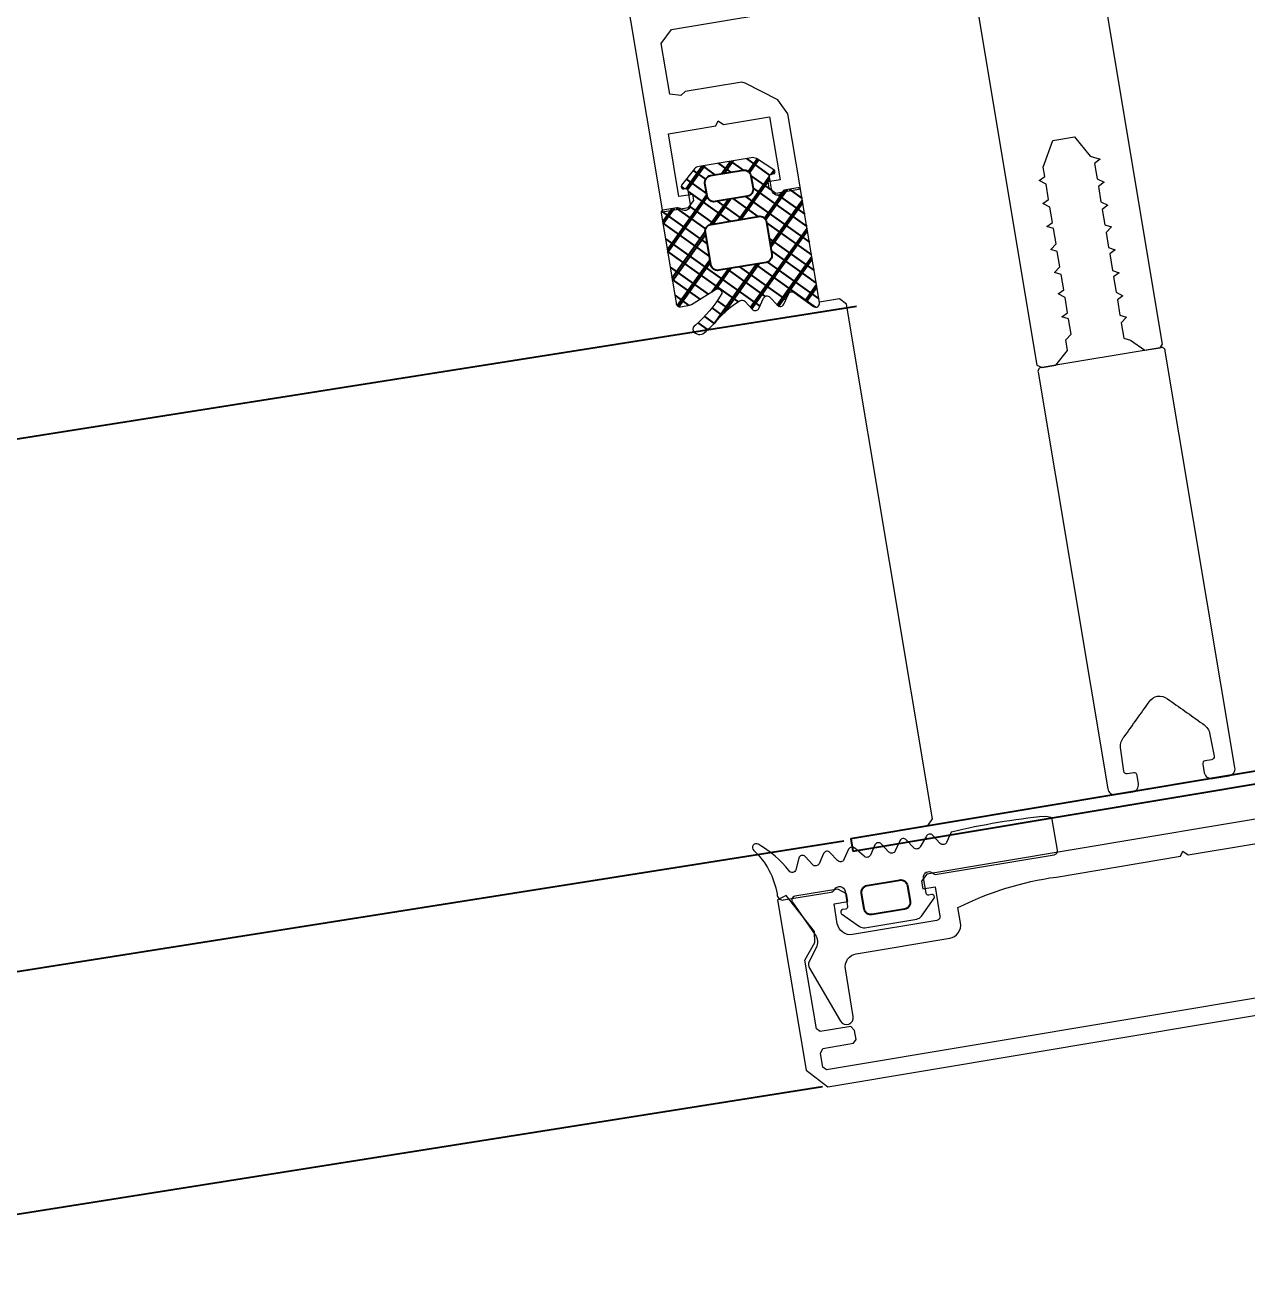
# Model space of a CAD drawing. Header units: millimetres. Extents: x -222892 to 671268, y 0 to 135099.
# Drawn here: x -59679.4 to -59583.5, y 106262.9 to 106361.4 of the extents above; entities that cross this region are included whole.
import ezdxf
from ezdxf import colors
from ezdxf.entities.mleader import LeaderData, LeaderLine
from ezdxf.math import Vec2, Vec3

# ---------------------------------------------------------------- set-up
doc = ezdxf.new("R2010")
doc.units = ezdxf.units.MM
for name, color, linetype in [('_TEXT', 7, 'Continuous'), ('АР_новое окно', 155, 'Continuous'), ('АР_Сущ Несущая стена', 216, 'Continuous')]:
    doc.layers.add(name, color=color, linetype=linetype)
doc.layers.add('АР_Окна', color=4, linetype='Continuous', lineweight=5)
doc.styles.add('ISOCPEUR', font='isocpeur.ttf', dxfattribs={"width": 0.85})

# ---------------------------------------------------------------- blocks, each defined once
blk = doc.blocks.new('стойка витр.')
h = blk.add_hatch()
h.set_pattern_fill('ANSI37', scale=0.5, angle=-69.23283665521843)
h.set_pattern_definition([(335.7671633447816, (-69115.31625940584, 318510.9409690977), (0.6515825639889636, 1.447617495164233), []), (65.76716334478155, (-69115.31625940584, 318510.9409690977), (-1.447617495164233, 0.6515825639889636), [])])
edge = h.paths.add_edge_path()
edge.add_line((-22.69442369043827, 14.13646889062511), (-23.03581465108437, 15.03674084689555))
edge.add_arc((-23.43472203482704, 14.88552442783714), 0.426606969231953, 20.76054121617168, 72.29995807937499)
edge.add_arc((-23.17519432072194, 15.69843630689562), 0.4267278803337561, 110.7639791014305, 252.28796188313498, ccw=False)
edge.add_line((-23.32647754022037, 16.09744767434313), (-22.30045238576713, 16.48652534212306))
edge.add_arc((-22.23557122191811, 16.31559297980009), 0.1828317202011609, 20.74895968860318, 110.7853670150393, ccw=False)
edge.add_line((-22.06459766681655, 16.38036551539699), (-22.02136925791274, 16.26636916297139))
edge.add_arc((-21.85036169383434, 16.33121481389334), 0.1828894349477776, 200.7666051414026, 335.7779732891441)
edge.add_line((-21.68357339510112, 16.25618009645405), (-21.08991230116226, 17.78525728297245))
edge.add_arc((-21.70321396183568, 17.95657679537892), 0.6367804192309714, 344.3928406199507, 381.7248777476984)
edge.add_line((-21.1116628201562, 18.19228116337763), (-22.58147269752226, 22.06827310883818))
edge.add_arc((-23.18057156739388, 21.852472630542), 0.6367804192296693, 19.80944894391843, 57.14148607166609)
edge.add_line((-22.83507592984824, 22.38737642259366), (-24.29334917705273, 23.13834224954917))
edge.add_arc((-24.36844682475663, 22.97158227615987), 0.1828894349476184, 65.75635339884347, 200.7677215648203)
edge.add_line((-24.53945312526776, 22.90673329312267), (-24.49622471639304, 22.79273694081348))
edge.add_arc((-24.66715707872659, 22.7278557770023), 0.1828317201976129, -69.25104032206309, 20.78536700277641, ccw=False)
edge.add_line((-24.60238454316277, 22.55688222189201), (-25.62840969761601, 22.16780455411208))
edge.add_arc((-25.77973726672901, 22.56679910380675), 0.4267278803402734, 149.2463648073436, 290.7703475895543, ccw=False)
edge.add_arc((-26.51302534269302, 23.00322659508151), 0.4266069692186295, 329.2343686070108, 380.7737854734352)
edge.add_line((-26.11415292418678, 23.1545352198882), (-26.50320860397187, 24.18050239048171))
edge.add_arc((-26.6741821590871, 24.11572985494814), 0.1828317201915107, 20.74895966852365, 110.7853670116034)
edge.add_line((-26.73906332292245, 24.28666221726598), (-33.46508004333009, 21.73609814226074))
edge.add_arc((-33.37260125833668, 21.44478009969028), 0.3056444463767395, 107.6120180140902, 200.6882886899978)
edge.add_line((-33.6585366082727, 21.33680091994756), (-33.39916615508264, 20.65282280623796))
edge.add_arc((-33.11489203283651, 20.76049792175978), 0.3039830703862393, 200.7452912846324, 225.8123610097134)
edge.add_line((-33.32677140043234, 20.54252351805917), (-31.79381202385412, 18.90709041146329))
edge.add_arc((-32.0063560722166, 18.68866847666476), 0.3047673113958362, -108.86283880448178, 45.781400895661875, ccw=False)
edge.add_arc((-28.70749382052437, 27.75544220980088), 9.952967568180252, 231.9543329511108, 250.0411665169116, ccw=False)
edge.add_arc((-35.13741779119496, 19.64784166335459), 0.4002801790554734, 42.30928712460122, 119.2250395725891)
edge.add_arc((-34.91139847875967, 19.56672148584141), 0.6024183835395109, 134.3950067436913, 228.6478049676944)
edge.add_arc((-28.53884731806517, 27.80771469972205), 11.01872594929672, 232.0873456721725, 240.8889416158169)
edge.add_arc((-36.88860151399224, 12.8729826853881), 6.091684827127049, 40.75890454826748, 60.61437004968877, ccw=False)
edge.add_arc((-32.50226594848368, 16.64775385941913), 0.3047655738188228, -34.89587558046088, 41.60271899476669, ccw=False)
edge.add_line((-32.25229934006347, 16.47340148731018), (-32.76342180219945, 15.75802363698313))
edge.add_arc((-32.51342051808022, 15.58368567090239), 0.3047857747310843, 145.1100748179471, 256.4242518685471)
edge.add_line((-32.58496309185284, 15.28741547561367), (-31.72801335877739, 15.09082250765641))
edge.add_arc((-31.79955593254474, 14.79455231235153), 0.3047857747455557, -34.88992517811971, 76.42425187022229, ccw=False)
edge.add_line((-31.54955464840168, 14.62021434627968), (-32.06065512256464, 13.90477851201285))
edge.add_arc((-31.81065383841726, 13.73044054594722), 0.304785774745541, 145.1100748233031, 256.4242518693868)
edge.add_line((-31.88219641218893, 13.4341703506434), (-31.02524667911348, 13.23757738269342))
edge.add_arc((-31.09682011228135, 12.94126594878393), 0.3048331054871362, -24.2246592297883, 76.42043308581259, ccw=False)
edge.add_line((-30.81882951050648, 12.81618818287097), (-31.59985344059533, 11.12048939903616))
edge.add_arc((-31.32187980059053, 10.99539431777895), 0.3048247429134716, 155.7710645559098, 290.7402899417831)
edge.add_line((-31.21393143609748, 10.71032366952568), (-22.80062470957637, 13.90072279884771))
edge.add_arc((-22.86539724513609, 14.07169635396312), 0.1828317202009504, 290.7489596761703, 380.7489600455551)
edge = h.paths.add_edge_path(flags=16)
edge.add_line((-23.10434971895302, 21.04022295145114), (-22.19142218885827, 18.63276889372355))
edge.add_arc((-22.69773797682865, 18.4407695405971), 0.5414973949605305, -69.23283665472542, 20.767163345274582, ccw=False)
edge.add_line((-22.5057386237022, 17.93445375262672), (-23.43116100440966, 17.58352553217992))
edge.add_arc((-23.62316035752519, 18.08984132014666), 0.5414973949532591, 200.7671633443313, 290.7671633443313, ccw=False)
edge.add_line((-24.12947614549194, 17.89784196703113), (-25.04240367558668, 20.30529602475872))
edge.add_arc((-24.53608788761267, 20.4972953778888), 0.541497394965222, 110.76716334549809, 200.7671633454981, ccw=False)
edge.add_line((-24.72808724074275, 21.00361116586282), (-23.80266486003529, 21.35453938630963))
edge.add_arc((-23.6106655069234, 20.84822359833925), 0.5414973949553709, 20.767163343835023, 110.767163343835, ccw=False)
edge = h.paths.add_edge_path(flags=16)
edge.add_line((-26.85119390953332, 20.26120087689196), (-25.51269974335446, 16.73149769075098))
edge.add_arc((-26.01901553132848, 16.5394983376209), 0.541497394965222, -69.23283665450191, 20.76716334549809, ccw=False)
edge.add_line((-25.82701617819839, 16.03318254964688), (-28.23444912247942, 15.12026302596496))
edge.add_arc((-28.4264484756095, 15.62657881394625), 0.5414973949720253, 200.7671633452251, 290.76716334522513, ccw=False)
edge.add_line((-28.9327642635908, 15.43457946081617), (-30.27125842979876, 18.96428264696442))
edge.add_arc((-29.76494264181383, 19.15628200007632), 0.5414973949689773, 110.76716334328901, 200.767163343289, ccw=False)
edge.add_line((-29.95694199492573, 19.66259778806125), (-27.5495090506447, 20.57551731175045))
edge.add_arc((-27.35750969751825, 20.06920152376551), 0.541497394974137, 20.767163344728715, 110.76716334472869, ccw=False)
at = {"lineweight": 0, "ltscale": 100, "transparency": 33554687}
for points in [[(65.92687011216185, 59.2824299609274), (-26.6419368966599, 24.17953274302999), (-25.90703195796232, 22.24153677027789), (-25.27813291337225, 21.95846499659092), (-24.82208952034125, 22.13140062004823), (-25.21116718812846, 23.15742577453057), (-20.53714279274573, 24.92985650197079), (-19.19699615391437, 21.39579562939616), (-18.76855027934653, 21.29748815141647), (-18.98085410959902, 20.82581386800302), (-17.68393587967148, 17.40574934773758), (-22.35796027505421, 15.63331862029736), (-22.70380953396671, 16.54534742246324), (-23.1598529269977, 16.37241179900593), (-23.44292470067739, 15.74351275440858), (-22.75122618288151, 13.91945515007683), (-17.16517298531835, 16.03773513642955), (-16.24131551088067, 17.04008095841709), (-15.46667035139399, 19.81128934778826), (-15.4391308168415, 20.08251046122314), (-17.03864790883381, 24.30054944750736), (-17.39634782800567, 24.5561396704943), (-17.47095398549573, 25.44057095424068), (-13.70890040838276, 26.86717441076325), (-12.4510803312005, 26.30097287951503), (-4.305940852005733, 4.821667629301373)], [(-4.8720624113339, 3.563811556159635), (-32.68827406296623, -6.984337978748954), (-32.78663952485658, -7.412805841304362), (-32.39756185706938, -8.438830995786702), (-31.09647737510386, -9.118948907402228), (-30.2985029091069, -8.81635004535201), (-29.78357822878752, -9.142708211846184), (-28.64349873815081, -8.710380147196702), (-28.58844165704795, -8.16787993638718), (-28.18751332900138, -8.537466511741513), (-27.04754980615689, -8.105182423096267), (-26.87849637278123, -7.51945380341931), (-26.47751006082399, -7.889018390778801), (-25.33748855406884, -7.456712314131437), (-25.28243147299509, -6.914212103321915), (-24.7675067926466, -7.240570269808813), (-23.62748528589145, -6.808264193168725), (-23.5724282048177, -6.265763982351928), (-23.05744554058765, -6.592100160843984), (-21.91748201774317, -6.159816072198737), (-21.86242493664031, -5.617315861389216), (-21.46149660859373, -5.986902436743549), (-20.32147510183859, -5.554596360096184), (-20.15236368455226, -4.968845752424386), (-19.75143535650568, -5.338432327778719), (-18.6114718336612, -4.906148239133472), (-18.44241840028553, -4.320419619456516), (-18.0414320883574, -4.689984206808731), (-17.35739599072258, -4.430591765623831), (-15.14439867439796, -4.764904394331097), (-14.53915697429329, -6.360969294146344), (-15.78927863537683, -7.87813783652382), (-15.87193323494284, -8.691881148712127), (-16.27286156296032, -8.322294573416002), (-17.41288306971546, -8.754600650063367), (-17.58193650312023, -9.340329269682115), (-17.9828648311377, -8.97074269438599), (-19.12288633789285, -9.403048771026079), (-19.29193977129762, -9.988777390644827), (-19.69292608322576, -9.61921280335082), (-20.83288960607024, -10.05149689199607), (-20.8879466871731, -10.59399710274738), (-21.40287136749248, -10.26763893631141), (-22.54295085812919, -10.6999670009609), (-22.59800793926115, -11.24246721171221), (-22.99893626727862, -10.87288063641608), (-24.25289614239591, -11.34839313392149), (-24.30795322352787, -11.89089334468008), (-24.70893953545601, -11.52132875738607), (-25.84896104221116, -11.95363483402616), (-26.01801447558682, -12.53936345364491), (-26.4189428036334, -12.16977687834878), (-27.55896431035944, -12.60208295499615), (-27.61402139149141, -13.14458316574746), (-28.12900405569235, -12.81824698731361), (-29.26896757853683, -13.25053107595886), (-29.32402465966879, -13.79303128671745), (-29.89022619093885, -15.05085136390699), (-29.45792011427693, -16.19087287064031), (-29.14341260807123, -16.33238676948531), (-1.327200956468005, -5.784237234569446)], [(-69.8438361948356, -5.633594956780144), (-69.21493715024553, -5.916666730459838), (-30.90838462579995, 8.609511357899464), (-30.62531285212026, 9.238410402496811), (-31.1873041553481, 10.72042096611403)], [(-68.58632373265573, -58.46540642052423), (-90.15068845250062, -1.598661102303595), (-90.00917455367744, -1.284153596119722), (-88.98317839115043, -0.8950869223335758), (-88.55468153662514, -0.9934413902010419), (-87.69009137133253, -3.273426419786119), (-87.37564184903749, -3.414962306625966), (-86.69163474338711, -3.155580859434849), (-86.43607351230457, -2.797891934278596), (-87.30066367759719, -0.5179069046935183), (-87.1591497787449, -0.2033993985096458), (-82.02911098225741, 1.741955958394101), (-80.54324021661887, 1.262233232868311), (-79.70200834979187, 1.450846736610401), (-77.34320693471818, 4.170836259007046), (-77.83057009245385, 4.768357554989052), (-90.48468705118285, -0.0301937209587777), (-91.4479567084054, -1.960141251613095), (-69.79711318280897, -59.05493725829001)]]:
    blk.add_lwpolyline(points, dxfattribs=at)
at = {"color": 7, "lineweight": 0, "ltscale": 100, "transparency": 33554687}
for points in [[(-22.69442369043827, 14.13646889062511), (-23.03581465108437, 15.03674084689555, 0.2287523810762611), (-23.30501911480678, 15.29193636016134, -0.7101639231358212), (-23.32647754022037, 16.09744767434313), (-22.30045238576713, 16.48652534212306, -0.4143996870914876), (-22.06459766681655, 16.38036551539699), (-22.02136925791274, 16.26636916297139, 0.6682503890445888), (-21.68357339510112, 16.25618009645405), (-21.08991230116226, 17.78525728297245, 0.1643479059441302), (-21.1116628201562, 18.19228116337763), (-22.58147269752226, 22.06827310883818, 0.1643479059441302), (-22.83507592984824, 22.38737642259366), (-24.29334917705273, 23.13834224954917, 0.6682503891596868), (-24.53945312526776, 22.90673329312267), (-24.49622471639304, 22.79273694081348, -0.4143996870833266), (-24.60238454316277, 22.55688222189201), (-25.62840969761601, 22.16780455411208, -0.7101639231391418), (-26.14645609946456, 22.78500538597291, 0.2287523810910513), (-26.11415292418678, 23.1545352198882), (-26.50320860397187, 24.18050239048171, 0.4143996871765861), (-26.73906332292245, 24.28666221726598), (-33.46508004333009, 21.73609814226074, 0.4300281847644905), (-33.6585366082727, 21.33680091994756), (-33.39916615508264, 20.65282280623796, 0.1098139781175365), (-33.32677140043234, 20.54252351805917), (-31.79381202385412, 18.90709041146329, -0.8000358277039689), (-32.10488848172827, 18.40026861818478, -0.07908294790216032), (-34.84140179419774, 19.91728321780829, 0.3488032577412263), (-35.33285102594527, 19.99716969329165, 0.4361245879823007), (-35.30940773655311, 19.11450854978466, 0.03842309887939363), (-33.89950172111276, 18.18089248692559, -0.08685322061285544), (-32.2743724368047, 16.85010652759956, -0.3467629046601076), (-32.25229934006347, 16.47340148731018), (-32.76342180219945, 15.75802363698313, 0.5278770357902526), (-32.58496309185284, 15.28741547561367), (-31.72801335877739, 15.09082250765641, -0.5278770357776507), (-31.54955464840168, 14.62021434627968), (-32.06065512256464, 13.90477851201285, 0.5278770357650493), (-31.88219641218893, 13.4341703506434), (-31.02524667911348, 13.23757738269342, -0.4697389635461835), (-30.81882951050648, 12.81618818287097), (-31.59985344059533, 11.12048939903616, 0.667984424932516), (-31.21393143609748, 10.71032366952568), (-22.80062470957637, 13.90072279884771, 0.4142135642613711)], [(-74.06369480097783, 3.308391450875206, 0.5779496213016146), (-74.28822709678207, 3.786457927264564), (-75.21591578132939, 3.825837128097191, -0.615333828900983), (-75.41972296024323, 4.330405631961185, 0.1014034095220688), (-73.83454927545972, 7.11715754520992, 0.8870851218243345), (-74.38353605600423, 7.372048574252403, -0.1649969122064492), (-77.37516639285604, 4.905523520799761), (-77.48916274512885, 4.862295111939602, 0.4143043114941015), (-77.73690205768798, 4.311953389369592), (-76.39677740688785, 0.7779505007420084, 0.2286961432583318), (-76.12757003956358, 0.5227576163306367, -0.3190489133936659), (-75.8308042481076, 0.1276532846095506, -0.3190018552396916), (-76.10608007785049, -0.2827473570214352), (-77.2460725926212, -0.7150424396677408, -0.4143996870833266), (-77.48192731157178, -0.6088826129343943), (-77.5683841292921, -0.380889908366953, 0.6683385997492722), (-77.90615079682902, -0.370689789611788), (-78.61388821495348, -1.942959389103635, 0.1988829373258806), (-78.62659800215624, -2.362689632165711), (-77.15678812476108, -6.238681577618991, 0.1988829373551211), (-76.86896414318471, -6.544446800158767), (-75.29665854779887, -7.25210424636316, 0.6683385997492723), (-75.05058378231479, -7.020506375207333), (-75.13704060006421, -6.792513670639892, -0.4143996870833266), (-75.03088077326538, -6.556658951718418), (-73.89088825849467, -6.124363869072113, -0.7102015621310012), (-73.37286607688293, -6.741579856578028, 0.2286961432583318), (-73.40517316877958, -7.111109647914418), (-70.10181337440736, -15.82230158713355, 0.414362099440266), (-69.70872084749863, -15.99923473002855), (-67.42870682594366, -15.13463357074215, 0.1511707915363169), (-67.28675684856717, -15.02397433044825), (-67.28408048482379, -14.56993261339812, 0.03540799054371244), (-69.94453478069045, -7.554127657436766), (-70.80145552181057, -7.357523695485725, -0.527867958552825), (-70.9799117797229, -6.88692200143123), (-70.46881830951315, -6.171555145097955, 0.5278679585528249), (-70.64727456742548, -5.700953451043461), (-71.54744570542243, -5.39029515288712, -0.527867958552825), (-71.72590196330566, -4.91969345882535), (-71.21480849309592, -4.20432660249935, 0.5278679585528249), (-71.39326475097914, -3.733724908495788), (-72.25018549209926, -3.537120946544746, -0.527867958552825), (-72.4286417500116, -3.066519252482976), (-71.91757026780397, -2.351094412268139, 0.5278679585717272), (-72.0960265256872, -1.880492718206369), (-72.95294726680731, -1.683888756255328, -0.5278679585717273), (-73.13140352474875, -1.213287062200834), (-72.66353846338461, -0.3839238536165794, 0.5278679585528249), (-72.84199472126784, 0.08667784044519067), (-73.69893745039008, 0.2833397862850688, -0.5278679585717273), (-73.8773937083024, 0.753941480339563), (-73.36630023809266, 1.469308336665563, 0.5278679585717272), (-73.5447564960632, 1.939910030763713), (-74.40167723721243, 2.136513992714754, -0.5278679585528251), (-74.58013349509565, 2.607115686776524)]]:
    blk.add_lwpolyline(points, format="xyb", close=True, dxfattribs=at)
for points in [[(-26.73906332292245, 24.28666221726598), (-26.73906332292245, 24.28666221726598)], [(-22.80062470957637, 13.90072279884771), (-22.80062470957637, 13.90072279884771)], [(-72.00534459005576, 0.06645459306309931), (-72.91737339223619, -0.2793946658493951)]]:
    blk.add_lwpolyline(points, dxfattribs=at)
at = {"color": 7}
for points in [[(-23.10434971895302, 21.04022295145114), (-22.19142218885827, 18.63276889372355, -0.414213562373095), (-22.5057386237022, 17.93445375262672), (-23.43116100440966, 17.58352553217992, -0.414213562373095), (-24.12947614549194, 17.89784196703113), (-25.04240367558668, 20.30529602475872, -0.414213562373095), (-24.72808724074275, 21.00361116586282), (-23.80266486003529, 21.35453938630963, -0.414213562373095)], [(-26.85119390953332, 20.26120087689196), (-25.51269974335446, 16.73149769075098, -0.414213562373095), (-25.82701617819839, 16.03318254964688), (-28.23444912247942, 15.12026302596496, -0.414213562373095), (-28.9327642635908, 15.43457946081617), (-30.27125842979876, 18.96428264696442, -0.414213562373095), (-29.95694199492573, 19.66259778806125), (-27.5495090506447, 20.57551731175045, -0.414213562373095)], [(-75.33468511578394, -1.905527627641277), (-74.42175758568919, -4.312981685368868, -0.414213562373095), (-74.73607402053312, -5.011296826465696), (-75.88953189010499, -5.44869808882504, -0.414213562373095), (-76.58784703121637, -5.134381653973833), (-77.50077456128201, -2.726927596246242, -0.414213562373095), (-77.18645812643808, -2.028612455142138), (-76.03300025686622, -1.591211192782794, -0.414213562373095)]]:
    blk.add_lwpolyline(points, format="xyb", close=True, dxfattribs=at)
at = {"lineweight": 0, "ltscale": 100, "transparency": 33554687}
blk.add_lwpolyline([(-59.28629948117305, -43.93455252060812), (-73.55412178576807, -6.30930235532287), (-74.18304982228437, -6.026241575636959), (-74.75303158370662, -6.242383619959583), (-74.40718232482322, -7.154412422125461), (-76.57319999407628, -7.975785172551696, -0.414362099391309), (-76.9662925209559, -7.798852029714908), (-79.34394296052051, -1.52882071842032, -0.4143260923197838), (-78.74236241533072, -0.1922330582674476), (-77.26035185172805, 0.3697582449676702), (-76.87127418394084, -0.6562669095073943), (-76.3012924225186, -0.4401248651847709), (-76.06142006575828, 0.3027815256646136), (-77.27188147796551, 3.494853341355338, 0.5512236456822476), (-77.7769173583074, 3.597680757055059), (-79.92338595120236, 1.349376512123854, -0.2673491356416615), (-80.91622193696094, 1.059369939495809), (-82.0875922003761, 1.397509788286698, 0.2496293600316565), (-82.58705019962508, 1.269536347390385), (-86.19986947378493, -1.925987660470128, 0.8270430078467679), (-85.63532520958688, -2.84412238272489), (-82.10129332900397, -1.503986737930973, -0.4143260923197836), (-80.76472567670862, -2.105611734441482), (-78.12768279598095, -9.059679143334506, 0.4143260923033303), (-76.7911151413573, -9.661304145942267), (-75.65109363460215, -9.228998069294903, -0.08279896819570452), (-71.78454054114991, -16.33338165576424), (-68.2828855071275, -25.56749207813118), (-67.85441064060433, -25.66578856210981), (-68.06674346281216, -26.13747383952432), (-64.60831683766446, -35.257587909633, -0.08279896819570452)], format="xyb", dxfattribs=at)
blk.add_lwpolyline([(-72.91737339223619, -0.2793946658493951), (-54.81141330953687, -48.02608389785019), (-53.89938450735644, -47.68023463893769), (-72.00534459005576, 0.06645459306309931)], close=True)
blk.add_lwpolyline([(-32.39756185706938, -8.438830995786702), (-32.78663952485658, -7.412805841304362, 0.5239329190821609), (-33.2204523376422, -7.186144611914642), (-64.21182667926769, -18.93829823563283, 0.4143255057077639), (-64.53033920991584, -19.64587643784762), (-64.05480472955969, -20.89989428329136, 0.410627156480438), (-63.35370618529851, -21.2207818566676), (-62.72021259606117, -20.98055557451153, 0.4925517741577297), (-62.57218080674647, -20.68314875576471), (-62.75156135272118, -20.21010964907327, -0.4411110715409258), (-62.61002546586678, -19.89566012677096), (-60.83807044223067, -19.28752400128724, -0.2080566110632873), (-59.94503853938659, -19.40384657128016, -1.575399656426527e-05), (-56.87977393603069, -20.78551547546522, -0.4398191101055806), (-56.36006749374792, -22.15601788895583, -1.575399656426528e-05), (-57.73845635901671, -25.2227588602982, -0.2080566110632873), (-58.32981322327396, -25.9019745689875), (-60.05946139091975, -26.62167684709857, -0.4411110715409258), (-60.37391091321479, -26.48014096025872), (-60.5532914591895, -26.00710185356729, 0.4925517741577297), (-60.86130306290579, -25.88263065828505), (-61.49479665214312, -26.12285694043385, 0.410627156480438), (-61.80683951149695, -26.82793655114801), (-61.3313050311408, -28.08195439658448, 0.4143255057077639), (-60.62370682114852, -28.40042247599195), (-29.6323624739598, -16.64818975485105, 0.5239329190821609), (-29.45792011430603, -16.19087287058937), (-29.84699778209324, -15.16484771611431)], format="xyb", close=True, dxfattribs=at)
at = {"color": 7, "lineweight": 0, "ltscale": 100, "transparency": 33554687}
blk.add_arc((-33.37357679728302, 21.44486016019073), 0.304760386648688, 110.7561904730667, 200.7778938289061, dxfattribs=at)
blk = doc.blocks.new('A$Cec9b444d')
at = {"layer": 'АР_новое окно'}
h = blk.add_hatch(dxfattribs=at)
h.set_pattern_fill('ANSI37', color=256, scale=0.4999999999999999, angle=9.490611965786055)
h.set_pattern_definition([(54.49061196578607, (-326191.3438194131, -11716.26913150405), (-1.292257318365059, 0.9220776936527342), []), (144.490611965786, (-326191.3438194131, -11716.26913150405), (-0.9220776936527342, -1.292257318365059), [])])
edge = h.paths.add_edge_path()
edge.add_line((-332.4905494943682, -6237.892128238141), (-333.4401987212216, -6238.050885062424))
edge.add_arc((-333.3699058370051, -6238.471661032059), 0.4266069692283649, 99.48398983833056, 151.0234067015687)
edge.add_arc((-334.1163749675945, -6238.058182865072), 0.4267278803342731, 189.4874277219866, 331.0114105036661, ccw=False)
edge.add_line((-334.5372659759905, -6238.128520926646), (-334.7181985197324, -6237.046221308373))
edge.add_arc((-334.5378788716625, -6237.016017625996), 0.1828317201941942, 99.47240831194512, 189.5088156382433, ccw=False)
edge.add_line((-334.5679679678475, -6236.835678822074), (-334.447719250591, -6236.815576342203))
edge.add_arc((-334.4778734002675, -6236.635189888505), 0.1828894349610663, 279.4900537489629, 414.5014218967913)
edge.add_line((-334.3716726598974, -6236.486294125752), (-335.7551433140836, -6235.605090695241))
edge.add_arc((-336.0430834177697, -6236.173051784649), 0.6367804192913543, 63.11628924182255, 100.4483263695748)
edge.add_line((-336.1585627052976, -6235.546829909796), (-340.2471414158194, -6236.230334675093))
edge.add_arc((-340.152657687874, -6236.860066465209), 0.6367804192406697, 98.53289756341655, 135.8649346911855)
edge.add_line((-340.6096751610439, -6236.416643042794), (-341.6313011777736, -6237.699916520591))
edge.add_arc((-341.4824454991798, -6237.806173437415), 0.1828894349672469, 144.4798020281033, 279.491170194209)
edge.add_line((-341.4522878345616, -6237.986559303511), (-341.3320391174216, -6237.966456823638))
edge.add_arc((-341.301835435125, -6238.146776471687), 0.1828317201609111, 9.472408289877592, 99.50881561446909, ccw=False)
edge.add_line((-341.1214966312251, -6238.116687375577), (-340.9405640873667, -6239.198986993854))
edge.add_arc((-341.3614472750535, -6239.269371837479), 0.4267278803750731, -132.03018657431357, 9.493796208095489, ccw=False)
edge.add_arc((-341.9328401069806, -6239.903162488372), 0.4266069692116707, 47.95781722906118, 99.49723409552199)
edge.add_line((-342.0032302541614, -6239.482402778609), (-343.0854687083016, -6239.663325097323))
edge.add_arc((-343.0553796121463, -6239.843663901223), 0.18283172016847, 99.47240830388135, 189.5088156470852)
edge.add_line((-343.2356992601866, -6239.873867583624), (-342.0496120482953, -6246.968786550716))
edge.add_arc((-341.7458342219737, -6246.935058820162), 0.3056444463309142, 186.3354666292566, 279.4117373051858)
edge.add_line((-341.6958527777966, -6247.236588889659), (-340.9743604749585, -6247.115974010508))
edge.add_arc((-341.0243685694635, -6246.816132556584), 0.3039830702636145, 279.4687399160771, 304.53580964115)
edge.add_line((-340.8520341218957, -6247.066545306237), (-338.9484111865395, -6245.882980514499))
edge.add_arc((-338.7757678224062, -6246.13413262561), 0.3047673113947133, -30.139390182084128, 124.50484951830649, ccw=False)
edge.add_arc((-347.0224300113151, -6241.125995164837), 9.952967568203185, 310.6777815720124, 328.76461513781317, ccw=False)
edge.add_arc((-340.3286868043116, -6249.017187138713), 0.4002801790518321, 121.0327357508827, 197.9484881988976)
edge.add_arc((-340.2049357680505, -6248.811393810826), 0.6024183835291247, 213.1184553646144, 307.3712535885712)
edge.add_arc((-347.0407154211548, -6240.950382807859), 11.01872594965576, 310.8107942918003, 319.6123902354449)
edge.add_arc((-334.0270529283012, -6252.059352337053), 6.091684826945715, 119.482353170388, 139.3378186718092, ccw=False)
edge.add_arc((-336.8712261347613, -6247.019559099308), 0.3047655738076512, 43.827573040793595, 120.32616761606371, ccw=False)
edge.add_line((-336.6513600036789, -6246.808511854879), (-336.0497400308964, -6247.449655402345))
edge.add_arc((-335.8298812470862, -6247.238571334617), 0.304785774713006, 223.8335234401757, 335.1477004907504)
edge.add_line((-335.5533203952136, -6247.366666860217), (-335.1929506308784, -6246.564703473869))
edge.add_arc((-334.9163897789942, -6246.692798999463), 0.30478577472042, 43.833523444526975, 155.1477004929032, ccw=False)
edge.add_line((-334.6965309951947, -6246.481714931712), (-334.0948498582936, -6247.12284825415))
edge.add_arc((-333.8749910744362, -6246.911764186353), 0.3047857747942809, 223.8335234432832, 335.1477004891469)
edge.add_line((-333.5984302224936, -6247.039859711996), (-333.2380604582747, -6246.237896325644))
edge.add_arc((-332.9614651982473, -6246.366030178934), 0.3048331055324994, 54.498789388741784, 155.1438817044899, ccw=False)
edge.add_line((-332.7844424692974, -6246.117864557496), (-331.2742047158623, -6247.21539572912))
edge.add_arc((-331.0971683226207, -6246.967250127936), 0.3048247429570426, 234.4945131718792, 369.463738557787)
edge.add_line((-330.7964922872147, -6246.917129816172), (-332.2801215931211, -6238.042377945741))
edge.add_arc((-332.4604603970603, -6238.072467041886), 0.1828317202047912, 9.472408298821758, 99.47240866820081)
edge = h.paths.add_edge_path(flags=16)
edge.add_line((-339.341183890312, -6236.944147302905), (-336.8016880539585, -6236.519609186244))
edge.add_arc((-336.7124027152494, -6237.053694906877), 0.5414973949081963, 9.490611962784499, 99.49061196273698, ccw=False)
edge.add_line((-336.1783169946168, -6236.964409568168), (-336.0151250644082, -6237.940588646267))
edge.add_arc((-336.5492107850494, -6238.029873985041), 0.5414973949271508, -80.50938803064298, 9.490611969371798, ccw=False)
edge.add_line((-336.4599254462755, -6238.563959705682), (-338.9994212826296, -6238.988497822356))
edge.add_arc((-339.0887066213951, -6238.454412101663), 0.5414973949767083, 189.490611967623, 279.4906119675805, ccw=False)
edge.add_line((-339.6227923420876, -6238.543697440429), (-339.7859842722958, -6237.567518362317))
edge.add_arc((-339.2518985515977, -6237.478233023602), 0.5414973949734686, 99.49061196215621, 189.4906119622105, ccw=False)
edge = h.paths.add_edge_path(flags=16)
edge.add_line((-339.3098769367307, -6240.770991519206), (-335.5865799061049, -6240.148552416718))
edge.add_arc((-335.4972945673398, -6240.682638137411), 0.5414973949766333, 9.490611967519214, 99.49061196753303, ccw=False)
edge.add_line((-334.9632088466468, -6240.593352798646), (-334.5386744531447, -6243.132826363521))
edge.add_arc((-335.0727601738582, -6243.222111702249), 0.5414973949909678, -80.50938803660489, 9.490611963364472, ccw=False)
edge.add_line((-334.9834748351293, -6243.756197422963), (-338.7067718658723, -6244.378636525475))
edge.add_arc((-338.7960572045665, -6243.844550804829), 0.5414973949191869, 189.4906119609249, 279.49061196093874, ccw=False)
edge.add_line((-339.3301429252131, -6243.933836143523), (-339.7546773187153, -6241.394362578648))
edge.add_arc((-339.2205915980022, -6241.30507723992), 0.5414973949903132, 99.49061196335362, 189.4906119632785, ccw=False)
at = {"layer": 'АР_новое окно', "ltscale": 100}
for p, q in [((-327.9050384290089, -6247.20752249104), (-2319.542517094515, -6562.056993937372)), ((-328.8995180718119, -6289.171256207514), (-2325.387746698151, -6604.874745374859)), ((-330.5618347984162, -6308.463440852168), (-2309.855994033881, -6621.829355485085))]:
    blk.add_line(p, q, dxfattribs=at)
at = {"layer": 'АР_новое окно', "lineweight": 0, "ltscale": 100, "transparency": 33554687}
for points in [[(-359.4355236512798, -6142.153630840843), (-343.1116453771843, -6239.799564817733), (-341.0673560218069, -6239.457812435079), (-340.6667710727997, -6238.896407647142), (-340.7471912171895, -6238.415351614496), (-341.8294908355665, -6238.596284158293), (-342.6537231849294, -6233.66590326363), (-338.9258294614727, -6233.042695712798), (-338.7456394668284, -6232.641744601719), (-338.3245858758908, -6232.942183313503), (-334.7169408695751, -6232.339078242573), (-333.8927085202121, -6237.269459137236), (-334.8547594214489, -6237.430289201159), (-334.7743392769428, -6237.911345233809), (-334.2129344889494, -6238.311930182891), (-332.2888326867089, -6237.99027005505), (-333.2738951000127, -6232.097838259224), (-334.0762348733723, -6230.995812548147), (-336.6424666060056, -6229.694226686575), (-336.9030665200855, -6229.614182929168), (-341.352452546263, -6230.358005359125), (-341.6730549020847, -6230.658820458037), (-342.55500088178, -6230.559040382795), (-343.2184133922726, -6226.590649225133), (-342.4171823299056, -6225.467829424194), (-319.7598003229432, -6221.680100321423)], [(-318.6369295828356, -6222.481259994485), (-313.7317302211879, -6251.823109092347), (-313.330768885097, -6252.003360251184), (-312.2484692668369, -6251.822427707398), (-311.3270608766369, -6250.679454487489), (-311.4677782355898, -6249.837713467601), (-311.0470296424294, -6249.396547171722), (-311.2480748911593, -6248.193937672172), (-311.7693358836715, -6248.03386038241), (-311.3284848105937, -6247.712942803643), (-311.5295096091812, -6246.510455632377), (-312.0708730814944, -6246.230129625505), (-311.630032233604, -6245.909150882586), (-311.8310672572621, -6244.706602547157), (-312.3523282496591, -6244.546525257441), (-311.9315796564979, -6244.105358961533), (-312.132614680156, -6242.902810626104), (-312.6538756725526, -6242.742733336374), (-312.2331373044633, -6242.301505876346), (-312.4341621030503, -6241.099018705066), (-312.9554230955628, -6240.938941415317), (-312.5145720224851, -6240.61802383655), (-312.7156070461432, -6239.415475501121), (-313.2569807435274, -6239.1350883301), (-312.8161296705661, -6238.81417075133), (-313.0171544691535, -6237.611683580065), (-313.5585179413503, -6237.331357573196), (-313.1176770934607, -6237.010378830306), (-313.2383021976833, -6236.288825363362), (-312.4777034212829, -6234.183923570617), (-310.7940990532045, -6233.902468402467), (-309.5506745981817, -6235.425130603393), (-308.7688034666349, -6235.665312814708), (-309.2096545395956, -6235.98623039345), (-309.0086195159374, -6237.188778728879), (-308.4672560437411, -6237.469104735761), (-308.9081071165858, -6237.79002231452), (-308.7070720929272, -6238.992570649935), (-308.1657086207312, -6239.272896656832), (-308.6065494686212, -6239.593875399736), (-308.4055246700337, -6240.796362571002), (-307.8842636776375, -6240.956439860746), (-308.3050122707979, -6241.397606156625), (-308.1039670220684, -6242.60021565619), (-307.582706029673, -6242.760292945964), (-308.0235571026336, -6243.081210524705), (-307.8024298241287, -6244.403946413083), (-307.2811688318502, -6244.564023702868), (-307.7220096796233, -6244.885002445762), (-307.5209746559652, -6246.087550781191), (-306.979611183768, -6246.367876788045), (-307.4204622567298, -6246.68879436683), (-307.2194272330709, -6247.89134270223), (-306.6981662406755, -6248.051419992004), (-307.1189046087645, -6248.492647452017), (-306.9178798101769, -6249.695134623284), (-306.3966188177816, -6249.855211913056), (-305.2737990168401, -6250.656442975365), (-304.0712506814396, -6250.455407951693), (-303.8709684319488, -6250.174644393576), (-308.7761677935969, -6220.832795295727)], [(-332.2801215931211, -6238.042377945741), (-332.2801215931211, -6238.042377945741)], [(-343.2356992601866, -6239.873867583624), (-343.2356992601866, -6239.873867583624)], [(-322.3219740165262, -6287.997243713432), (-321.9213890675191, -6287.435838925495), (-328.6764885520403, -6247.028284593208), (-329.2378933399173, -6246.627699644129), (-330.8011878267357, -6246.889042107335)], [(-270.2641928742057, -6297.094994131246), (-330.2499120192016, -6307.123057130131), (-330.5306755773189, -6306.922774880684), (-330.7116030085826, -6305.840505844454), (-330.5313569622953, -6305.439513926215), (-328.1263214556153, -6305.037454103985), (-327.9260289810535, -6304.756751710018), (-328.0466489728, -6304.035228825191), (-328.3474589590744, -6303.714657051446), (-330.7524944657544, -6304.116716873678), (-331.0332580238709, -6303.916434624201), (-331.9379054052619, -6298.505028278933), (-331.176889527684, -6297.141649879608), (-331.1973632820905, -6296.279775797771), (-333.4035914125188, -6293.434631767269), (-334.0848787556388, -6293.795744080654), (-331.8534114657384, -6307.143902159115), (-330.1490843970024, -6308.465966887615), (-269.9228066536064, -6298.397688703912)], [(-328.3346545295221, -6289.002408606594), (-328.1738244655811, -6289.964459507759)]]:
    blk.add_lwpolyline(points, dxfattribs=at)
for points in [[(-332.4905494943682, -6237.892128238141), (-333.4401987212216, -6238.050885062424, 0.2287523810762611), (-333.7431091605854, -6238.264990314581, -0.7101639231358212), (-334.5372659759905, -6238.128520926646), (-334.7181985197324, -6237.046221308373, -0.4143996870914876), (-334.5679679678475, -6236.835678822074), (-334.447719250591, -6236.815576342203, 0.6682503890445888), (-334.3716726598974, -6236.486294125752), (-335.7551433140836, -6235.605090695241, 0.1643479059441302), (-336.1585627052976, -6235.546829909796), (-340.2471414158194, -6236.230334675093, 0.1643479059441302), (-340.6096751610439, -6236.416643042794), (-341.6313011777736, -6237.699916520591, 0.6682503891596868), (-341.4522878345616, -6237.986559303511), (-341.3320391174216, -6237.966456823638, -0.4143996870833266), (-341.1214966312251, -6238.116687375577), (-340.9405640873667, -6239.198986993854, -0.7101639231391418), (-341.6471509973794, -6239.586341973198, 0.2287523810910513), (-342.0032302541614, -6239.482402778609), (-343.0854687083016, -6239.663325097323, 0.4143996871765861), (-343.2356992601866, -6239.873867583624), (-342.0496120482953, -6246.968786550716, 0.4300281847644905), (-341.6958527777966, -6247.236588889659), (-340.9743604749585, -6247.115974010508, 0.1098139781175365), (-340.8520341218957, -6247.066545306237), (-338.9484111865395, -6245.882980514499, -0.8000358277039689), (-338.5122030908379, -6246.287157938446, -0.07908294790216032), (-340.5350423365717, -6248.674197902661, 0.3488032577412263), (-340.7094869296713, -6249.140538207894, 0.4361245879823007), (-339.8392815504316, -6249.290147298491, 0.03842309887939363), (-338.6479893638086, -6248.090023616748, -0.08685322061285544), (-337.0251089453552, -6246.756496111448, -0.3467629046601076), (-336.6513600036789, -6246.808511854879), (-336.0497400308964, -6247.449655402345, 0.5278770357902526), (-335.5533203952136, -6247.366666860217), (-335.1929506308784, -6246.564703473869, -0.5278770357776507), (-334.6965309951947, -6246.481714931712), (-334.0948498582936, -6247.12284825415, 0.5278770357650493), (-333.5984302224936, -6247.039859711996), (-333.2380604582747, -6246.237896325644, -0.4697389635461835), (-332.7844424692974, -6246.117864557496), (-331.2742047158623, -6247.21539572912, 0.667984424932516), (-330.7964922872147, -6246.917129816172), (-332.2801215931211, -6238.042377945741, 0.4142135642613711)], [(-312.2484692668369, -6251.822427707398), (-313.330768885097, -6252.003360251184, 0.5239329190821609), (-313.6378842092058, -6252.384475781121), (-308.1728109078686, -6285.075627063837, 0.4143255057077639), (-307.5411761376272, -6285.526353878449), (-306.2183790994776, -6285.30521637735, 0.410627156480438), (-305.766590156287, -6284.680400601002), (-305.8783024336245, -6284.012161750486, 0.4925517741577297), (-306.1410208973544, -6283.808831390533), (-306.6400048086569, -6283.892248613298, -0.4411110715409258), (-306.9207072025367, -6283.691956138738), (-307.1706065184449, -6281.835291256541, -0.2080566110632873), (-306.8819018326509, -6280.982245815681, -1.575399656426527e-05), (-304.9275097950475, -6278.246335032634, -0.4398191101055806), (-303.4818393526223, -6278.004656271787, -1.575399656426528e-05), (-300.7438393086878, -6279.956120288455, -0.2080566110632873), (-300.1933727795927, -6280.66887797537), (-299.8257882355178, -6282.505868926888, -0.4411110715409258), (-300.0260807100796, -6282.786571320855), (-300.5250646213821, -6282.86998854362, 0.4925517741577297), (-300.7073629406058, -6283.147714216318), (-300.5956506632683, -6283.815953066834, 0.410627156480438), (-299.9652011380457, -6284.259846522076), (-298.6424040998957, -6284.038709020962, 0.4143255057077639), (-298.1917169658914, -6283.407045936963), (-303.6568737028282, -6250.715908602534, 0.5239329190821609), (-304.0712506814399, -6250.455407951707), (-305.1535502998168, -6250.636340495504)], [(-331.91650473788, -6290.387077977009, 0.5779496213016146), (-332.4292481544986, -6290.513792208596), (-332.6492718343709, -6291.415871250137, -0.615333828900983), (-333.1839529616213, -6291.517078134203, 0.1014034095220688), (-335.6069335037681, -6289.417571732797, 0.8870851218243345), (-335.964255315854, -6289.90611757969, -0.1649969122064492), (-334.1303448727349, -6293.322309962764), (-334.1102423928179, -6293.44255867989, 0.4143043114941015), (-333.6189692803433, -6293.79313179291), (-329.8911367211235, -6293.169934467161, 0.2286961432583318), (-329.5882282920555, -6292.955825853403, -0.3190489133936659), (-329.1427205318635, -6292.742049794068, -0.3190018552396916), (-328.7940715283407, -6293.092263073937), (-328.593041617275, -6294.294780827247, -0.4143996870833266), (-328.7432721691601, -6294.505323313547), (-328.9837696033231, -6294.545528273266, 0.6683385997492722), (-329.0598213239286, -6294.874779696846), (-327.6562991289906, -6295.876303233702, 0.1988829373258806), (-327.2471572083106, -6295.970843724366), (-323.1585784976721, -6295.287338959057, 0.1988829373551211), (-322.8024336590349, -6295.064862287126), (-321.8009815114132, -6293.661289153124, 0.6683385997492723), (-321.979989689733, -6293.374677157231), (-322.2204871240131, -6293.414882116977, -0.4143996870833266), (-322.4310296103252, -6293.264651565004), (-322.6320595213904, -6292.06213381168, -0.7102015621310012), (-321.9254624845482, -6291.674805548609, 0.2286961432583318), (-321.5693840354351, -6291.778748575891), (-312.3804088239115, -6290.24258924284, 0.414362099440266), (-312.130024214577, -6289.891683815222), (-312.5320891493, -6287.486617726454, 0.1511707915363169), (-312.612854506609, -6287.325769286596), (-313.0576074941615, -6287.234359091306, 0.03540799054371244), (-320.4582087297266, -6288.471548483684), (-320.8185836065392, -6289.273481287959, -0.527867958552825), (-321.3149964202371, -6289.356468689642), (-321.9166112804249, -6288.715355724223, 0.5278679585528249), (-322.4130240941228, -6288.798343125906), (-322.8937088521951, -6289.620388635111, -0.527867958552825), (-323.3901216658921, -6289.703376036764), (-323.9917365260804, -6289.062263071361, 0.5278679585528249), (-324.4881493397775, -6289.145250473014), (-324.8485242165901, -6289.94718327729, -0.527867958552825), (-325.344937030288, -6290.030170678972), (-325.9466130545958, -6289.389067938625, 0.5278679585717272), (-326.4430258682929, -6289.472055340279), (-326.8034007451055, -6290.273988144553, -0.5278679585717273), (-327.2998135588042, -6290.356975546266), (-328.0216771361318, -6289.735965060704, 0.5278679585528249), (-328.5180899498288, -6289.818952462359), (-328.878525990761, -6290.620895491691, -0.5278679585717273), (-329.3749388044588, -6290.703882893374), (-329.9765536646472, -6290.062769927969, 0.5278679585717272), (-330.4729664783463, -6290.145757329696), (-330.833341355276, -6290.947690133997, -0.5278679585528251), (-331.3297541688567, -6291.030677535654)]]:
    blk.add_lwpolyline(points, format="xyb", close=True, dxfattribs=at)
at = {"layer": 'АР_новое окно'}
for points in [[(-339.341183890312, -6236.944147302905), (-336.8016880539585, -6236.519609186244, -0.414213562373095), (-336.1783169946168, -6236.964409568168), (-336.0151250644082, -6237.940588646267, -0.414213562373095), (-336.4599254462755, -6238.563959705682), (-338.9994212826296, -6238.988497822356, -0.414213562373095), (-339.6227923420876, -6238.543697440429), (-339.7859842722958, -6237.567518362317, -0.414213562373095)], [(-339.3098769367307, -6240.770991519206), (-335.5865799061049, -6240.148552416718, -0.414213562373095), (-334.9632088466468, -6240.593352798646), (-334.5386744531447, -6243.132826363521, -0.414213562373095), (-334.9834748351293, -6243.756197422963), (-338.7067718658723, -6244.378636525475, -0.414213562373095), (-339.3301429252131, -6243.933836143523), (-339.7546773187153, -6241.394362578648, -0.414213562373095)], [(-327.0517771284804, -6292.653086323007), (-324.5122812921268, -6292.228548206347, -0.414213562373095), (-323.8889102327851, -6292.673348588271), (-323.6855057980475, -6293.890070231521, -0.414213562373095), (-324.1303061800322, -6294.513441290963), (-326.6698020163853, -6294.937979407609, -0.414213562373095), (-327.293173075843, -6294.493179025667), (-327.4965775104642, -6293.27645738242, -0.414213562373095)]]:
    blk.add_lwpolyline(points, format="xyb", close=True, dxfattribs=at)
blk.add_lwpolyline([(-328.1738244655811, -6289.964459507759), (-277.8083696756609, -6281.544656247912), (-277.9691997394854, -6280.58260534675), (-328.3346545295221, -6289.002408606594)], close=True, dxfattribs=at)
at = {"layer": 'АР_новое окно', "lineweight": 0, "ltscale": 100, "transparency": 33554687}
blk.add_lwpolyline([(-282.6959538396425, -6285.133075997571), (-322.3848383809492, -6291.768032454059), (-322.7854182174783, -6292.32946782404), (-322.6849058182425, -6292.930711409664), (-321.7228549171228, -6292.769881345765), (-321.3408924622, -6295.054698717395, -0.414362099391309), (-321.5912770715341, -6295.405604144998), (-328.2052011701123, -6296.51128143747, -0.4143260923197838), (-329.3983497452745, -6295.659951769586), (-329.6596922084508, -6294.096657282784), (-328.5773925901908, -6293.915724738998), (-328.6779049894261, -6293.314481153359), (-329.3595636070369, -6292.933968102077), (-332.7267111790737, -6293.496868213306, 0.5512236456822476), (-332.926310630798, -6293.972046892028), (-331.141141203901, -6296.516721628671, -0.2673491356416615), (-331.0508771953159, -6297.54709996479), (-331.6115445465739, -6298.629735163035, 0.2496293600316565), (-331.5837080801335, -6299.144575551619), (-329.1563424462473, -6303.312516634703, 0.8270430078467679), (-328.1455388289099, -6302.93840750415), (-328.7687412670921, -6299.210544362844, -0.4143260923197836), (-327.9173719185471, -6298.017424101587), (-320.5818943530114, -6296.791121704908, 0.4143260923033303), (-319.7305249979156, -6295.598001442578), (-319.9315600215737, -6294.395453107147, -0.08279896819570452), (-312.2082438313325, -6291.992770024802), (-302.4676695949968, -6290.36439758082), (-302.2874847128294, -6289.963415887654), (-301.8664260094149, -6290.263885181525), (-292.2461004902196, -6288.655615217431, -0.08279896819570452)], format="xyb", dxfattribs=at)
blk.add_arc((-341.746103498445, -6246.935999870656), 0.3047603866486879, 189.4796390928297, 279.5013424475165, dxfattribs=at)
at = {"layer": 'АР_новое окно', "rotation": 78.7234486210045}
blk.add_blockref('стойка витр.', (-314.1892117359751, -6218.400138714472), dxfattribs=at)
blk = doc.blocks.new('_DotSmall')
at = {"color": 0, "linetype": 'ByBlock', "const_width": 0.5}
blk.add_lwpolyline([(-0.0625, 0, 1), (0.0625, 0, 1)], format="xyb", close=True, dxfattribs=at)

msp = doc.modelspace()

# ---------------------------------------------------------------- linework, layer by layer
at = {"layer": 'АР_Сущ Несущая стена', "ltscale": 100}
msp.add_arc((-62032.83425322798, 115337.2415043112), 9628.85431650461, 272.2700411469474, 357.0895800963976, dxfattribs=at)

# ---------------------------------------------------------------- block references
at = {"layer": 'АР_Окна', "ltscale": 100}
msp.add_blockref('A$Cec9b444d', (-59286.24979763362, 112586.4970597865), dxfattribs=at)

# ---------------------------------------------------------------- leaders
at = {"layer": '_TEXT'}
ml = msp.add_multileader_mtext('Standard', dxfattribs=at)
ml.set_content('-0,125', color=256, style='ISOCPEUR')
ml.set_leader_properties(color=256, linetype='Continuous', lineweight=-1)
ml.set_arrow_properties(name='DOTSMALL')
ml.build(insert=Vec2(0, 0))
ml.multileader.update_dxf_attribs({"has_dogleg": 0, "has_text_frame": 1, "text_left_attachment_type": 4, "text_right_attachment_type": 4, "dogleg_length": 0, "arrow_head_size": 180})
ctx = ml.context
ctx.base_point, ctx.char_height, ctx.arrow_head_size, ctx.landing_gap_size, ctx.plane_origin = Vec3(-60818.86833564375, 129158.4810110584), 250, 180, 50, Vec3(-62980.08070571229, 128209.7320814887)
ctx.left_attachment, ctx.right_attachment, ctx.text_align_type = 4, 4, 1
notes = []
notes.append((ctx, [(0, (0, 0, 0), (0, 0), (1, 0), 1, [])]))
ctx.mtext.insert, ctx.mtext.width, ctx.mtext.alignment, ctx.mtext.line_spacing_style, ctx.mtext.flow_direction = Vec3(-60402.30583564375, 129491.8143443918), 852.6970314602484, 2, 2, 5
ml = msp.add_multileader_mtext('Standard', dxfattribs=at)
ml.set_content('-0,125', color=256, style='ISOCPEUR')
ml.set_leader_properties(color=256, linetype='Continuous', lineweight=-1)
ml.set_arrow_properties(name='DOTSMALL')
ml.build(insert=Vec2(0, 0))
ml.multileader.update_dxf_attribs({"has_dogleg": 0, "has_text_frame": 1, "text_left_attachment_type": 4, "text_right_attachment_type": 4, "dogleg_length": 0, "arrow_head_size": 180})
ctx = ml.context
ctx.base_point, ctx.char_height, ctx.arrow_head_size, ctx.landing_gap_size, ctx.plane_origin = Vec3(-69943.07172829562, 122200.4463248388), 250, 180, 50, Vec3(-72104.28409836415, 121251.697395269)
ctx.left_attachment, ctx.right_attachment, ctx.text_align_type = 4, 4, 1
notes.append((ctx, [(0, (0, 0, 0), (0, 0), (1, 0), 1, [])]))
ctx.mtext.insert, ctx.mtext.width, ctx.mtext.alignment, ctx.mtext.line_spacing_style, ctx.mtext.flow_direction = Vec3(-69526.50922829562, 122533.7796581721), 852.6970314602484, 2, 2, 5
ml = msp.add_multileader_mtext('Standard', dxfattribs=at)
ml.set_content('{\\W0.8;-2,730}', color=256, style='ISOCPEUR')
ml.set_leader_properties(color=256, linetype='Continuous', lineweight=-1)
ml.set_arrow_properties(name='DOTSMALL')
ml.build(insert=Vec2(0, 0))
ml.multileader.update_dxf_attribs({"has_dogleg": 0, "has_text_frame": 1, "text_left_attachment_type": 4, "text_right_attachment_type": 4, "dogleg_length": 0, "arrow_head_size": 180})
ctx = ml.context
ctx.base_point, ctx.char_height, ctx.arrow_head_size, ctx.landing_gap_size, ctx.plane_origin = Vec3(-179853.1649409975, 121809.0184862663, 2.299351988461806e-08), 250, 180, 50, Vec3(-184511.6738760275, 117956.7109726351, 2.299351988461806e-08)
ctx.left_attachment, ctx.right_attachment, ctx.text_align_type = 4, 4, 1
notes.append((ctx, [(0, (0, 0, 0), (0, 0), (1, 0), 1, [])]))
ctx.mtext.insert, ctx.mtext.width, ctx.mtext.defined_height, ctx.mtext.alignment, ctx.mtext.line_spacing_style, ctx.mtext.flow_direction = Vec3(-179438.1649409975, 122142.3518195997, 2.299351988461806e-08), 769.9889591111103, 343.8884462512117, 2, 2, 5
ml = msp.add_multileader_mtext('Standard', dxfattribs=at)
ml.set_content('{\\W0.8;-2,430}', color=256, style='ISOCPEUR')
ml.set_leader_properties(color=256, linetype='Continuous', lineweight=-1)
ml.set_arrow_properties(name='DOTSMALL')
ml.build(insert=Vec2(0, 0))
ml.multileader.update_dxf_attribs({"has_dogleg": 0, "has_text_frame": 1, "text_left_attachment_type": 4, "text_right_attachment_type": 4, "dogleg_length": 0, "arrow_head_size": 180})
ctx = ml.context
ctx.base_point, ctx.char_height, ctx.arrow_head_size, ctx.landing_gap_size, ctx.plane_origin = Vec3(-166064.0904518312, 120038.584608439), 250, 180, 50, Vec3(-165011.3970671901, 118383.4112137306)
ctx.left_attachment, ctx.right_attachment, ctx.text_align_type = 4, 4, 1
notes.append((ctx, [(0, (0, 0, 0), (0, 0), (1, 0), 1, [])]))
ctx.mtext.insert, ctx.mtext.width, ctx.mtext.alignment, ctx.mtext.line_spacing_style, ctx.mtext.flow_direction = Vec3(-165639.0904518312, 120371.9179417723), 852.6970314602484, 2, 2, 5
ml = msp.add_multileader_mtext('Standard', dxfattribs=at)
ml.set_content('{\\W0.8;-2,430}', color=256, style='ISOCPEUR')
ml.set_leader_properties(color=256, linetype='Continuous', lineweight=-1)
ml.set_arrow_properties(name='DOTSMALL')
ml.build(insert=Vec2(0, 0))
ml.multileader.update_dxf_attribs({"has_dogleg": 0, "has_text_frame": 1, "text_left_attachment_type": 4, "text_right_attachment_type": 4, "dogleg_length": 0, "arrow_head_size": 180})
ctx = ml.context
ctx.base_point, ctx.char_height, ctx.arrow_head_size, ctx.landing_gap_size, ctx.plane_origin = Vec3(-201773.7299577214, 117132.6558246998), 250, 180, 50, Vec3(-200721.0365730803, 115477.4824299913)
ctx.left_attachment, ctx.right_attachment, ctx.text_align_type = 4, 4, 1
notes.append((ctx, [(0, (0, 0, 0), (0, 0), (1, 0), 1, [])]))
ctx.mtext.insert, ctx.mtext.width, ctx.mtext.alignment, ctx.mtext.line_spacing_style, ctx.mtext.flow_direction = Vec3(-201348.7299577214, 117465.9891580331), 852.6970314602484, 2, 2, 5
ml = msp.add_multileader_mtext('Standard', dxfattribs=at)
ml.set_content('{\\W0.8;-2,480}', color=256, style='ISOCPEUR')
ml.set_leader_properties(color=256, linetype='Continuous', lineweight=-1)
ml.set_arrow_properties(name='DOTSMALL')
ml.build(insert=Vec2(0, 0))
ml.multileader.update_dxf_attribs({"has_dogleg": 0, "has_text_frame": 1, "text_left_attachment_type": 4, "text_right_attachment_type": 4, "dogleg_length": 0, "arrow_head_size": 180})
ctx = ml.context
ctx.base_point, ctx.char_height, ctx.arrow_head_size, ctx.landing_gap_size, ctx.plane_origin = Vec3(-167509.3761337975, 114255.0760387773), 250, 180, 50, Vec3(-166456.6827491564, 112599.9026440689)
ctx.left_attachment, ctx.right_attachment, ctx.text_align_type = 4, 4, 1
notes.append((ctx, [(0, (0, 0, 0), (0, 0), (1, 0), 1, [])]))
ctx.mtext.insert, ctx.mtext.width, ctx.mtext.alignment, ctx.mtext.line_spacing_style, ctx.mtext.flow_direction = Vec3(-167084.3761337975, 114588.4093721106), 852.6970314602484, 2, 2, 5
ml = msp.add_multileader_mtext('Standard', dxfattribs=at)
ml.set_content('-0,125', color=256, style='ISOCPEUR')
ml.set_leader_properties(color=256, linetype='Continuous', lineweight=-1)
ml.set_arrow_properties(name='DOTSMALL')
ml.build(insert=Vec2(0, 0))
ml.multileader.update_dxf_attribs({"has_dogleg": 0, "has_text_frame": 1, "text_left_attachment_type": 4, "text_right_attachment_type": 4, "dogleg_length": 0, "arrow_head_size": 180})
ctx = ml.context
ctx.base_point, ctx.char_height, ctx.arrow_head_size, ctx.landing_gap_size, ctx.plane_origin = Vec3(-60371.0902822006, 110519.9161824488), 250, 180, 50, Vec3(-62532.30265226914, 109571.167252879)
ctx.left_attachment, ctx.right_attachment, ctx.text_align_type = 4, 4, 1
notes.append((ctx, [(0, (0, 0, 0), (0, 0), (1, 0), 1, [])]))
ctx.mtext.insert, ctx.mtext.width, ctx.mtext.alignment, ctx.mtext.line_spacing_style, ctx.mtext.flow_direction = Vec3(-59954.5277822006, 110853.2495157821), 852.6970314602484, 2, 2, 5
for ctx, leaders in notes:
    for number, flags, end, landing, length, lines in leaders:
        leader = LeaderData()
        leader.index, (leader.has_last_leader_line, leader.has_dogleg_vector, leader.attachment_direction) = number, flags
        leader.last_leader_point, leader.dogleg_vector, leader.dogleg_length = Vec3(end), Vec3(landing), length
        for number, points, colour, breaks in lines:
            line = LeaderLine()
            line.index, line.vertices, line.color, line.breaks = number, Vec3.list(points), colors.encode_raw_color(colour), breaks
            leader.lines.append(line)
        ctx.leaders.append(leader)

doc.saveas('drawing.dxf')
